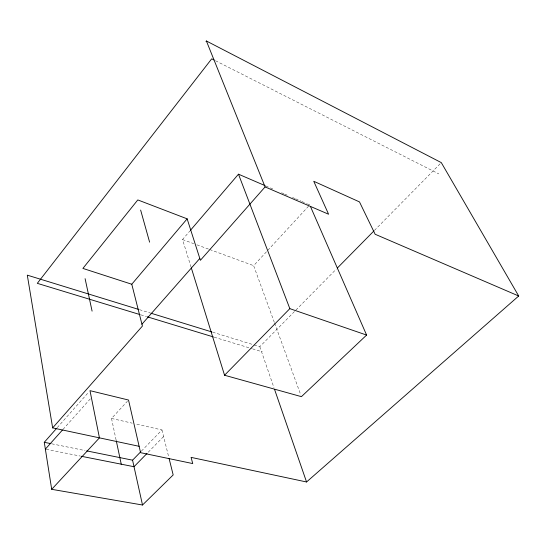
<?xml version="1.0" encoding="UTF-8"?>
<svg xmlns="http://www.w3.org/2000/svg" width="546" height="546" viewBox="0 0 546 546"><rect width="100%" height="100%" fill="white"/><g stroke="black" fill="none" stroke-linecap="round" stroke-linejoin="round"><path stroke-width="0.41" stroke-dasharray="2.73 2.05" d="M191.086 267.171L182.535 239.551L189.735 231.135M57.255 427.634L88.861 391.932M62.974 429.436L90.82 398.28M116.086 439.912L111.527 418.454L127.395 401.262M274.324 322.372L253.644 265.663L309.179 205.528M141.394 451.112L161.978 429.955L135.51 423.921M148.219 452.211L163.609 436.507M254.108 344.942L259.8 346.696L336.22 269.185M374.426 230.432L441.291 162.612M46.192 449.303L80.487 456.101M51.774 443.816L85.094 450.566M111.527 418.454L132.2 423.17M140.841 314.851L146.546 316.591M214.216 337.189L251.713 348.601M252.532 348.846L262.312 351.829M139.483 309.671L150.054 312.926M212.647 332.186L253.296 344.69M182.535 239.551L193.721 243.659M196.915 244.833L208.9 249.229M209.698 249.522L253.644 265.663M265.895 185.995L272.945 189.032M281.559 192.745L283.913 193.762M284.691 194.096L288.609 195.789M292.526 197.475L294.874 198.485M295.659 198.826L301.139 201.187M301.924 201.529L306.627 203.556M307.412 203.89L309.759 204.9M215.506 60.736L438.793 173.887M274.618 323.171L300.826 395.058M259.8 346.696L273.99 387.762M161.978 429.955L168.7 456.947"/><path stroke-width="0.82" d="M205.985 41.53L206.395 40.991L441.291 162.612L518.7 296L306.552 481.975L191.086 457.377L192.731 463.568L140.575 452.675L128.528 400.034L89.988 390.656L99.44 437.858L51.699 489.318L142.506 505.009L173.178 474.931L169.11 458.579M131.777 284.241L187.148 218.837L137.797 199.925L82.896 268.42L131.777 284.241L142.417 326.071L52.655 427.887L139.114 446.307M190.288 230.487L238.479 174.181L265.11 185.66M141.94 324.201L199.809 258.435M206.395 40.991L265.09 186.916L200.402 260.292L187.148 218.837M51.699 489.318L44.281 442.301L56.695 428.269M45.359 449.14L62.408 430.071M142.506 505.009L132.569 460.176L140.807 451.713M147.038 453.419L134.016 466.714L81.327 456.272M224.556 375.238L289.837 308.647L366.605 335.073L301.412 396.655L224.556 375.238L191.339 267.99M337.414 267.97L373.833 231.033M44.281 442.301L50.942 443.645M86.759 450.9L132.569 460.176M140.029 314.605L37.305 283.34L211.712 58.811L213.991 59.964M147.365 316.837L213.397 336.937M138.67 309.425L27.3 275.157L52.655 427.887M150.867 313.179L211.834 331.934M265.09 186.916L328.583 214.223L313.752 181.279L359.493 201.911L375.136 234.248L518.7 296M310.442 206.463L366.605 335.073M238.479 174.181L289.837 308.647M274.549 389.373L306.552 481.975M140.629 210.053L149.611 242.165M85.101 278.678L92.09 311.131M116.264 440.738L121.349 464.673"/></g></svg>
